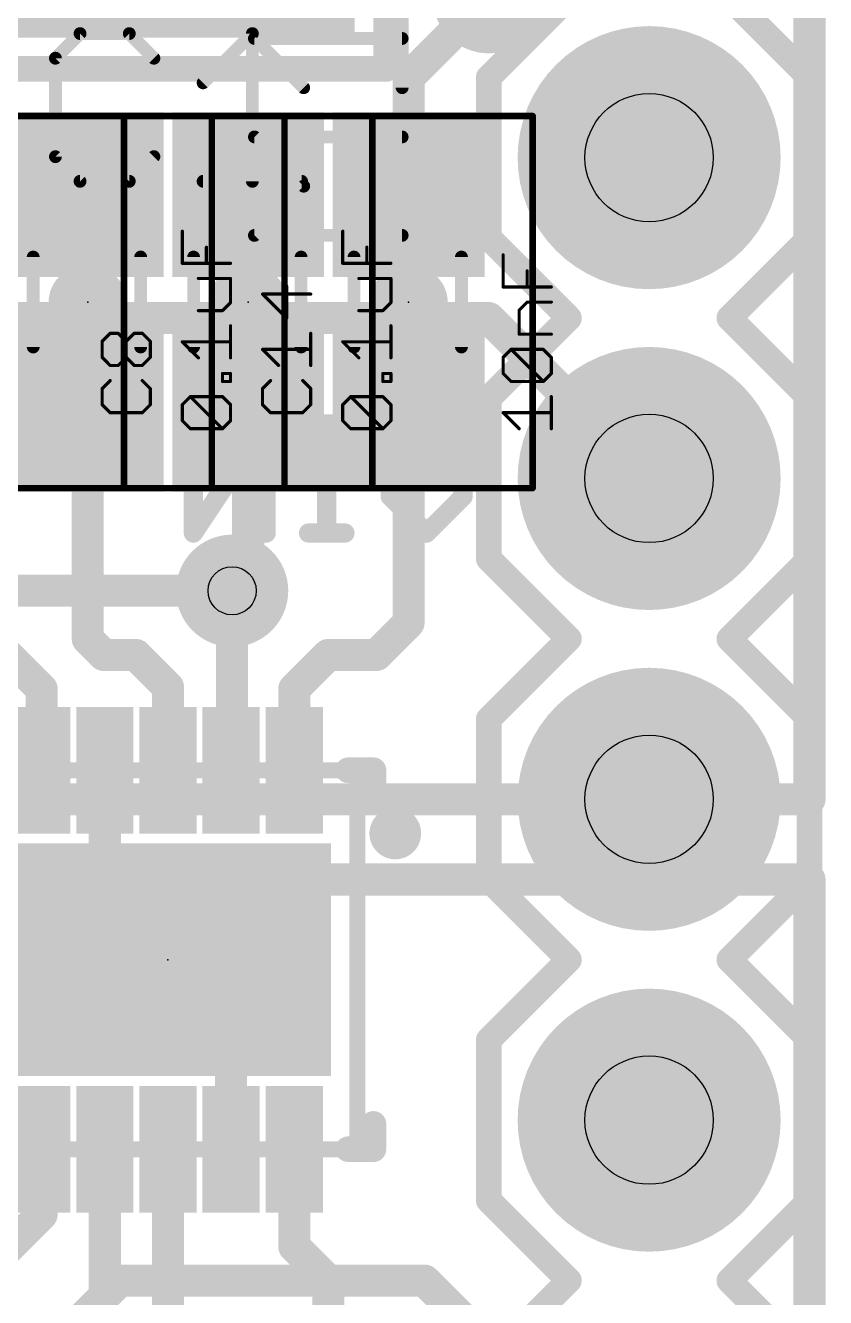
# Model space of a CAD drawing. Extents: x -26 to 81, y -15 to 33.
# Drawn here: x 11.57 to 17.91, y 16.38 to 26.45 of the extents above; entities that cross this region are included whole.
import ezdxf

# ---------------------------------------------------------------- set-up
doc = ezdxf.new("R2010")
doc.units = 0
for name, color, linetype in [('1', 12, 'CONTINUOUS'), ('16', 132, 'CONTINUOUS'), ('17', 110, 'CONTINUOUS'), ('18', 110, 'CONTINUOUS'), ('20', 53, 'CONTINUOUS'), ('21', 53, 'CONTINUOUS'), ('22', 53, 'CONTINUOUS'), ('23', 53, 'CONTINUOUS'), ('25', 253, 'CONTINUOUS'), ('27', 253, 'CONTINUOUS'), ('29', 253, 'CONTINUOUS'), ('30', 253, 'CONTINUOUS'), ('31', 253, 'CONTINUOUS'), ('39', 12, 'CONTINUOUS'), ('44', 253, 'CONTINUOUS'), ('51', 53, 'CONTINUOUS')]:
    doc.layers.add(name, color=color, linetype=linetype)

# ---------------------------------------------------------------- blocks, each defined once
blk = doc.blocks.new('RECT')
blk.add_solid([(-0.5, -0.5), (0.5, -0.5), (-0.5, 0.5), (0.5, 0.5)])
blk = doc.blocks.new('ROUNDP')
at = {"const_width": 0.5}
blk.add_lwpolyline([(0, -0.25, 1), (0, 0.25, 1), (0, -0.25)], format="xyb", dxfattribs=at)
blk = doc.blocks.new('ROUNDV')
at = {"const_width": 0.5}
blk.add_lwpolyline([(0, -0.25, 1), (0, 0.25, 1), (0, -0.25)], format="xyb", dxfattribs=at)

msp = doc.modelspace()

# ---------------------------------------------------------------- linework, layer by layer
at = {"layer": '1', "const_width": 0.254}
for points in [[(17.78, 20.32), (17.78, 33.02)], [(14.605, 26.035), (15.24, 26.67)], [(14.605, 25.107), (14.605, 26.035)], [(12.065, 21.59), (12.065, 23.407)], [(13.335, 23.407), (13.335, 21.717)], [(14.605, 21.717), (14.605, 23.407)], [(13.335, 21.717), (13.208, 21.971)], [(13.208, 21.971), (13.208, 20.558)], [(11.176, 21.717), (11.7, 21.193)], [(14.351, 21.463), (14.605, 21.717)], [(12.192, 21.463), (12.065, 21.59)], [(12.446, 21.463), (12.192, 21.463)], [(12.7, 21.209), (12.446, 21.463)], [(13.7, 21.193), (13.97, 21.463)], [(13.97, 21.463), (14.351, 21.463)], [(11.7, 20.55), (11.7, 21.193)], [(12.7, 20.55), (12.7, 21.209)], [(13.7, 20.55), (13.7, 21.193)], [(12.2, 20.55), (12.2, 19.55)], [(13.208, 20.558), (13.2, 20.55)], [(9.525, 20.32), (17.78, 20.32)], [(11.43, 19.685), (17.78, 19.685)], [(17.78, 19.685), (17.78, 0)], [(12.2, 19.55), (12.7, 19.05)], [(10.414, 19.05), (12.7, 19.05)], [(13.2, 18.55), (12.7, 19.05)], [(13.2, 17.55), (13.2, 18.55)], [(11.7, 17.55), (11.7, 17.034)], [(12.2, 17.55), (12.2, 16.391)], [(12.7, 17.55), (12.7, 15.621)], [(13.7, 17.55), (13.7, 16.78)], [(11.7, 17.034), (11.303, 16.637)], [(13.7, 16.78), (13.97, 16.51)], [(13.97, 16.51), (13.97, 13.55)], [(12.2, 16.391), (11.557, 15.748)]]:
    msp.add_lwpolyline(points, dxfattribs=at)
at = {"layer": '1', "const_width": 0.127}
for points in [[(14.6685, 26.035, 1), (14.5415, 26.035)], [(14.5601, 26.0799, 1), (14.6499, 25.9901)], [(14.5415, 25.107, 1), (14.6685, 25.107)], [(12.1285, 23.407, 1), (12.0015, 23.407)], [(13.3985, 23.407, 1), (13.2715, 23.407)], [(14.6685, 23.407, 1), (14.5415, 23.407)], [(13.2648, 21.9994, 1), (13.1512, 21.9426)], [(13.2715, 21.971, 1), (13.1445, 21.971)], [(13.2715, 21.717, 1), (13.3985, 21.717)], [(13.2782, 21.6886, 1), (13.3918, 21.7454)], [(14.5415, 21.717, 1), (14.6685, 21.717)], [(14.6499, 21.6721, 1), (14.5601, 21.7619)], [(12.1099, 21.6349, 1), (12.0201, 21.5451)], [(12.0015, 21.59, 1), (12.1285, 21.59)], [(12.192, 21.5265, 1), (12.192, 21.3995)], [(12.1471, 21.4181, 1), (12.2369, 21.5079)], [(12.4909, 21.5079, 1), (12.4011, 21.4181)], [(12.446, 21.3995, 1), (12.446, 21.5265)], [(13.97, 21.5265, 1), (13.97, 21.3995)], [(14.0149, 21.4181, 1), (13.9251, 21.5079)], [(14.3061, 21.5079, 1), (14.3959, 21.4181)], [(14.351, 21.3995, 1), (14.351, 21.5265)], [(11.7635, 21.193, 1), (11.6365, 21.193)], [(11.6551, 21.1481, 1), (11.7449, 21.2379)], [(12.7635, 21.209, 1), (12.6365, 21.209)], [(12.6551, 21.1641, 1), (12.7449, 21.2539)], [(13.7635, 21.193, 1), (13.6365, 21.193)], [(13.6551, 21.2379, 1), (13.7449, 21.1481)], [(12.2635, 20.55, 1), (12.1365, 20.55)], [(13.1551, 20.5949, 1), (13.2449, 20.5051)], [(13.2529, 20.5131, 1), (13.1631, 20.6029)], [(11.6365, 20.55, 1), (11.7635, 20.55)], [(12.6365, 20.55, 1), (12.7635, 20.55)], [(13.1445, 20.558, 1), (13.2715, 20.558)], [(13.6365, 20.55, 1), (13.7635, 20.55)], [(17.78, 20.2565, 1), (17.78, 20.3835)], [(17.7165, 20.32, 1), (17.8435, 20.32)], [(17.8435, 19.685, 1), (17.7165, 19.685)], [(17.78, 19.6215, 1), (17.78, 19.7485)], [(12.2449, 19.5949, 1), (12.1551, 19.5051)], [(12.1365, 19.55, 1), (12.2635, 19.55)], [(12.7449, 19.0949, 1), (12.6551, 19.0051)], [(12.6551, 19.0051, 1), (12.7449, 19.0949)], [(12.7, 18.9865, 1), (12.7, 19.1135)], [(13.2635, 18.55, 1), (13.1365, 18.55)], [(13.1551, 18.5051, 1), (13.2449, 18.5949)], [(11.7635, 17.55, 1), (11.6365, 17.55)], [(12.2635, 17.55, 1), (12.1365, 17.55)], [(12.7635, 17.55, 1), (12.6365, 17.55)], [(13.7635, 17.55, 1), (13.6365, 17.55)], [(13.1365, 17.55, 1), (13.2635, 17.55)], [(11.7449, 16.9891, 1), (11.6551, 17.0789)], [(11.6365, 17.034, 1), (11.7635, 17.034)], [(13.7449, 16.8249, 1), (13.6551, 16.7351)], [(13.6365, 16.78, 1), (13.7635, 16.78)], [(14.0335, 16.51, 1), (13.9065, 16.51)], [(13.9251, 16.4651, 1), (14.0149, 16.5549)], [(12.2449, 16.3461, 1), (12.1551, 16.4359)], [(12.1365, 16.391, 1), (12.2635, 16.391)]]:
    msp.add_lwpolyline(points, format="xyb", dxfattribs=at)
at = {"layer": '16', "const_width": 0.254}
for points in [[(17.78, 20.32), (17.78, 33.02)], [(15.24, 24.13), (10.795, 24.13)], [(16.51, 22.86), (15.24, 24.13)], [(10.795, 21.971), (13.208, 21.971)], [(9.525, 20.32), (17.78, 20.32)], [(11.43, 19.685), (17.78, 19.685)], [(17.78, 19.685), (17.78, 0)], [(11.557, 15.748), (12.319, 16.51)], [(12.319, 16.51), (14.732, 16.51)], [(14.732, 16.51), (15.113, 16.129)]]:
    msp.add_lwpolyline(points, dxfattribs=at)
at = {"layer": '16', "const_width": 0.127}
for points in [[(15.2849, 24.1749, 1), (15.1951, 24.0851)], [(15.24, 24.0665, 1), (15.24, 24.1935)], [(16.4651, 22.8151, 1), (16.5549, 22.9049)], [(13.208, 21.9075, 1), (13.208, 22.0345)], [(17.78, 20.2565, 1), (17.78, 20.3835)], [(17.7165, 20.32, 1), (17.8435, 20.32)], [(17.8435, 19.685, 1), (17.7165, 19.685)], [(17.78, 19.6215, 1), (17.78, 19.7485)], [(12.319, 16.5735, 1), (12.319, 16.4465)], [(12.3639, 16.4651, 1), (12.2741, 16.5549)], [(14.7769, 16.5549, 1), (14.6871, 16.4651)], [(14.732, 16.4465, 1), (14.732, 16.5735)]]:
    msp.add_lwpolyline(points, format="xyb", dxfattribs=at)
at = {"layer": '20', "const_width": 0.2032}
msp.add_lwpolyline([(17.78, 0), (17.78, 33.02)], dxfattribs=at)
at = {"layer": '21'}
for points, const_width in [([(14.427, 27.802), (14.427, 26.102)], 0.2032), ([(15.24, 26.035), (15.875, 26.67)], 0.2032), ([(17.145, 26.67), (17.78, 26.035)], 0.2032), ([(14.427, 26.102), (11.277, 26.102)], 0.2032), ([(15.24, 24.765), (15.24, 26.035)], 0.2032), ([(17.78, 26.035), (17.78, 24.765)], 0.2032), ([(15.875, 24.13), (15.24, 24.765)], 0.2032), ([(17.78, 24.765), (17.145, 24.13)], 0.2032), ([(12.0345, 24.257), (12.0955, 24.257)], 0.5588), ([(13.3045, 24.257), (13.3655, 24.257)], 0.5588), ([(14.5745, 24.257), (14.6355, 24.257)], 0.5588), ([(15.875, 24.13), (15.24, 23.495)], 0.2032), ([(17.78, 23.495), (17.145, 24.13)], 0.2032), ([(15.24, 22.225), (15.24, 23.495)], 0.2032), ([(17.78, 23.495), (17.78, 22.225)], 0.2032), ([(15.875, 21.59), (15.24, 22.225)], 0.2032), ([(17.78, 22.225), (17.145, 21.59)], 0.2032), ([(15.24, 20.955), (15.875, 21.59)], 0.2032), ([(17.145, 21.59), (17.78, 20.955)], 0.2032), ([(15.24, 19.685), (15.24, 20.955)], 0.2032), ([(17.78, 20.955), (17.78, 19.685)], 0.2032), ([(14.327, 20.55), (14.127, 20.55)], 0.2032), ([(14.327, 20.55), (14.327, 20.35)], 0.2032), ([(14.5, 19.95), (14.5, 20.15)], 0.127), ([(14.4, 20.05), (14.6, 20.05)], 0.127), ([(15.875, 19.05), (15.24, 19.685)], 0.2032), ([(17.78, 19.685), (17.145, 19.05)], 0.2032), ([(15.24, 18.415), (15.875, 19.05)], 0.2032), ([(17.145, 19.05), (17.78, 18.415)], 0.2032), ([(15.24, 17.145), (15.24, 18.415)], 0.2032), ([(17.78, 18.415), (17.78, 17.145)], 0.2032), ([(14.327, 17.55), (14.327, 17.75)], 0.2032), ([(14.327, 17.55), (14.127, 17.55)], 0.2032), ([(15.875, 16.51), (15.24, 17.145)], 0.2032), ([(17.78, 17.145), (17.145, 16.51)], 0.2032), ([(15.875, 16.51), (15.24, 15.875)], 0.2032), ([(17.78, 15.875), (17.145, 16.51)], 0.2032)]:
    msp.add_lwpolyline(points, dxfattribs=dict(at, const_width=const_width))
for points, const_width in [([(14.427, 26.0512, 1), (14.427, 26.1528)], 0.1016), ([(14.3762, 26.102, 1), (14.4778, 26.102)], 0.1016), ([(15.2908, 26.035, 1), (15.1892, 26.035)], 0.1016), ([(15.2041, 26.0709, 1), (15.2759, 25.9991)], 0.1016), ([(17.8308, 26.035, 1), (17.7292, 26.035)], 0.1016), ([(17.7441, 25.9991, 1), (17.8159, 26.0709)], 0.1016), ([(15.2759, 24.8009, 1), (15.2041, 24.7291)], 0.1016), ([(15.1892, 24.765, 1), (15.2908, 24.765)], 0.1016), ([(17.7292, 24.765, 1), (17.8308, 24.765)], 0.1016), ([(17.8159, 24.7291, 1), (17.7441, 24.8009)], 0.1016), ([(12.0345, 24.3967, 1), (12.0345, 24.1173)], 0.2794), ([(12.0955, 24.1173, 1), (12.0955, 24.3967)], 0.2794), ([(13.3045, 24.3967, 1), (13.3045, 24.1173)], 0.2794), ([(13.3655, 24.1173, 1), (13.3655, 24.3967)], 0.2794), ([(14.5745, 24.3967, 1), (14.5745, 24.1173)], 0.2794), ([(14.6355, 24.1173, 1), (14.6355, 24.3967)], 0.2794), ([(15.9109, 24.0941, 1), (15.8391, 24.1659)], 0.1016), ([(15.8391, 24.0941, 1), (15.9109, 24.1659)], 0.1016), ([(17.1809, 24.1659, 1), (17.1091, 24.0941)], 0.1016), ([(17.1091, 24.1659, 1), (17.1809, 24.0941)], 0.1016), ([(15.2908, 23.495, 1), (15.1892, 23.495)], 0.1016), ([(15.2041, 23.5309, 1), (15.2759, 23.4591)], 0.1016), ([(17.8308, 23.495, 1), (17.7292, 23.495)], 0.1016), ([(17.7441, 23.4591, 1), (17.8159, 23.5309)], 0.1016), ([(15.2759, 22.2609, 1), (15.2041, 22.1891)], 0.1016), ([(15.1892, 22.225, 1), (15.2908, 22.225)], 0.1016), ([(17.7292, 22.225, 1), (17.8308, 22.225)], 0.1016), ([(17.8159, 22.1891, 1), (17.7441, 22.2609)], 0.1016), ([(15.9109, 21.5541, 1), (15.8391, 21.6259)], 0.1016), ([(15.8391, 21.5541, 1), (15.9109, 21.6259)], 0.1016), ([(17.1809, 21.6259, 1), (17.1091, 21.5541)], 0.1016), ([(17.1091, 21.6259, 1), (17.1809, 21.5541)], 0.1016), ([(15.2908, 20.955, 1), (15.1892, 20.955)], 0.1016), ([(17.8308, 20.955, 1), (17.7292, 20.955)], 0.1016), ([(15.2041, 20.9909, 1), (15.2759, 20.9191)], 0.1016), ([(17.7441, 20.9191, 1), (17.8159, 20.9909)], 0.1016), ([(14.127, 20.6008, 1), (14.127, 20.4992)], 0.1016), ([(14.3778, 20.55, 1), (14.2762, 20.55)], 0.1016), ([(14.327, 20.4992, 1), (14.327, 20.6008)], 0.1016), ([(14.2762, 20.35, 1), (14.3778, 20.35)], 0.1016), ([(14.5, 19.9086, 1), (14.5, 20.1914, 1), (14.5, 19.9086)], 0.127), ([(14.5318, 20.15, 1), (14.4682, 20.15)], 0.0635), ([(14.4, 20.0817, 1), (14.4, 20.0183)], 0.0635), ([(14.6, 20.0183, 1), (14.6, 20.0817)], 0.0635), ([(14.4682, 19.95, 1), (14.5318, 19.95)], 0.0635), ([(15.2759, 19.7209, 1), (15.2041, 19.6491)], 0.1016), ([(17.8159, 19.6491, 1), (17.7441, 19.7209)], 0.1016), ([(15.1892, 19.685, 1), (15.2908, 19.685)], 0.1016), ([(17.7292, 19.685, 1), (17.8308, 19.685)], 0.1016), ([(15.9109, 19.0141, 1), (15.8391, 19.0859)], 0.1016), ([(15.8391, 19.0141, 1), (15.9109, 19.0859)], 0.1016), ([(17.1809, 19.0859, 1), (17.1091, 19.0141)], 0.1016), ([(17.1091, 19.0859, 1), (17.1809, 19.0141)], 0.1016), ([(15.2908, 18.415, 1), (15.1892, 18.415)], 0.1016), ([(15.2041, 18.4509, 1), (15.2759, 18.3791)], 0.1016), ([(17.8308, 18.415, 1), (17.7292, 18.415)], 0.1016), ([(17.7441, 18.3791, 1), (17.8159, 18.4509)], 0.1016), ([(14.3778, 17.75, 1), (14.2762, 17.75)], 0.1016), ([(14.127, 17.6008, 1), (14.127, 17.4992)], 0.1016), ([(14.327, 17.4992, 1), (14.327, 17.6008)], 0.1016), ([(14.2762, 17.55, 1), (14.3778, 17.55)], 0.1016), ([(15.2759, 17.1809, 1), (15.2041, 17.1091)], 0.1016), ([(17.8159, 17.1091, 1), (17.7441, 17.1809)], 0.1016), ([(15.1892, 17.145, 1), (15.2908, 17.145)], 0.1016), ([(17.7292, 17.145, 1), (17.8308, 17.145)], 0.1016), ([(15.9109, 16.4741, 1), (15.8391, 16.5459)], 0.1016), ([(15.8391, 16.4741, 1), (15.9109, 16.5459)], 0.1016), ([(17.1809, 16.5459, 1), (17.1091, 16.4741)], 0.1016), ([(17.1091, 16.5459, 1), (17.1809, 16.4741)], 0.1016)]:
    msp.add_lwpolyline(points, format="xyb", dxfattribs=dict(at, const_width=const_width))
at = {"layer": '22', "const_width": 0.1524}
for points in [[(13.4776, 23.2925), (12.9014, 22.4282)], [(12.9014, 22.4282), (12.9014, 23.2925)], [(13.4776, 22.4282), (13.4776, 23.2925)], [(14.1013, 23.2925), (13.8132, 23.2925)], [(13.9572, 22.4282), (13.9572, 23.2925)], [(14.4606, 22.7163), (14.4606, 23.2925)], [(15.0368, 23.2925), (15.0368, 22.7163)], [(14.7487, 22.4282), (14.4606, 22.7163)], [(15.0368, 22.7163), (14.7487, 22.4282)], [(14.1013, 22.4282), (13.8132, 22.4282)]]:
    msp.add_lwpolyline(points, dxfattribs=at)
at = {"layer": '22', "const_width": 0.0762}
for points in [[(12.9395, 23.2925, 1), (12.8633, 23.2925)], [(13.5157, 23.2925, 1), (13.4395, 23.2925)], [(13.5093, 23.2714, 1), (13.4459, 23.3137)], [(13.8132, 23.3306, 1), (13.8132, 23.2544)], [(13.9953, 23.2925, 1), (13.9191, 23.2925)], [(14.1013, 23.2544, 1), (14.1013, 23.3306)], [(14.4987, 23.2925, 1), (14.4225, 23.2925)], [(15.0749, 23.2925, 1), (14.9987, 23.2925)], [(14.4875, 22.7433, 1), (14.4336, 22.6894)], [(15.0637, 22.6894, 1), (15.0099, 22.7433)], [(14.4225, 22.7163, 1), (14.4987, 22.7163)], [(14.9987, 22.7163, 1), (15.0749, 22.7163)], [(12.8697, 22.4493, 1), (12.9331, 22.4071)], [(12.8633, 22.4282, 1), (12.9395, 22.4282)], [(13.4395, 22.4282, 1), (13.5157, 22.4282)], [(13.8132, 22.4663, 1), (13.8132, 22.3901)], [(13.9191, 22.4282, 1), (13.9953, 22.4282)], [(14.1013, 22.3901, 1), (14.1013, 22.4663)], [(14.7217, 22.4551, 1), (14.7756, 22.4013)], [(14.7217, 22.4013, 1), (14.7756, 22.4551)]]:
    msp.add_lwpolyline(points, format="xyb", dxfattribs=at)
at = {"layer": '23'}
for p in [(12.065, 24.257), (13.335, 24.257), (14.605, 24.257), (12.7, 19.05)]:
    msp.add_point(p, dxfattribs=at)
at = {"layer": '25'}
for points, const_width in [([(12.0039, 26.3822), (11.809, 26.1873)], 0.1016), ([(12.3937, 26.3822), (12.0039, 26.3822)], 0.1016), ([(12.5886, 26.1873), (12.3937, 26.3822)], 0.1016), ([(12.9784, 25.9924), (13.3682, 26.3822)], 0.1016), ([(13.3682, 26.3822), (13.3682, 25.2128)], 0.1016), ([(11.809, 26.1873), (11.809, 25.4077)], 0.1016), ([(11.809, 25.4077), (12.0039, 25.2128)], 0.1016), ([(12.3937, 25.2128), (12.5886, 25.4077)], 0.1016), ([(12.0039, 25.2128), (12.3937, 25.2128)], 0.1016), ([(12.9784, 25.2128), (13.758, 25.2128)], 0.1016), ([(13.6396, 24.1291), (13.6396, 24.3833)], 0.0254), ([(13.8303, 24.3198), (13.449, 24.3198)], 0.0254), ([(13.449, 24.3198), (13.6396, 24.1291)], 0.0254), ([(12.179, 23.9456), (12.2425, 24.0091)], 0.0254), ([(12.2425, 24.0091), (12.3061, 24.0091)], 0.0254), ([(12.3061, 24.0091), (12.3696, 23.9456)], 0.0254), ([(12.3696, 23.9456), (12.4332, 24.0091)], 0.0254), ([(12.4332, 24.0091), (12.4967, 24.0091)], 0.0254), ([(12.4967, 24.0091), (12.5603, 23.9456)], 0.0254), ([(13.8303, 23.7549), (13.8303, 24.0091)], 0.0254), ([(12.179, 23.8185), (12.179, 23.9456)], 0.0254), ([(12.3696, 23.8185), (12.3696, 23.9456)], 0.0254), ([(12.5603, 23.9456), (12.5603, 23.8185)], 0.0254), ([(13.5761, 23.7549), (13.449, 23.882)], 0.0254), ([(13.449, 23.882), (13.8303, 23.882)], 0.0254), ([(12.2425, 23.7549), (12.179, 23.8185)], 0.0254), ([(12.3696, 23.8185), (12.3061, 23.7549)], 0.0254), ([(12.4332, 23.7549), (12.3696, 23.8185)], 0.0254), ([(12.5603, 23.8185), (12.4967, 23.7549)], 0.0254), ([(12.3061, 23.7549), (12.2425, 23.7549)], 0.0254), ([(12.4967, 23.7549), (12.4332, 23.7549)], 0.0254), ([(12.2425, 23.6349), (12.179, 23.5714)], 0.0254), ([(12.179, 23.5714), (12.179, 23.4443)], 0.0254), ([(12.5603, 23.5714), (12.4967, 23.6349)], 0.0254), ([(12.5603, 23.4443), (12.5603, 23.5714)], 0.0254), ([(13.5125, 23.6349), (13.449, 23.5714)], 0.0254), ([(13.449, 23.5714), (13.449, 23.4443)], 0.0254), ([(13.8303, 23.5714), (13.7667, 23.6349)], 0.0254), ([(13.8303, 23.4443), (13.8303, 23.5714)], 0.0254), ([(12.179, 23.4443), (12.2425, 23.3807)], 0.0254), ([(12.2425, 23.3807), (12.4967, 23.3807)], 0.0254), ([(12.4967, 23.3807), (12.5603, 23.4443)], 0.0254), ([(13.449, 23.4443), (13.5125, 23.3807)], 0.0254), ([(13.5125, 23.3807), (13.7667, 23.3807)], 0.0254), ([(13.7667, 23.3807), (13.8303, 23.4443)], 0.0254)]:
    msp.add_lwpolyline(points, dxfattribs=dict(at, const_width=const_width))
for points, const_width in [([(12.0039, 26.4076, 1), (12.0039, 26.3568)], 0.0508), ([(12.0219, 26.3642, 1), (11.9859, 26.4002)], 0.0508), ([(12.4117, 26.4002, 1), (12.3757, 26.3642)], 0.0508), ([(12.3937, 26.3568, 1), (12.3937, 26.4076)], 0.0508), ([(13.3936, 26.3822, 1), (13.3428, 26.3822)], 0.0508), ([(13.3862, 26.3642, 1), (13.3502, 26.4002)], 0.0508), ([(11.791, 26.2053, 1), (11.827, 26.1693)], 0.0508), ([(11.8344, 26.1873, 1), (11.7836, 26.1873)], 0.0508), ([(12.5706, 26.1693, 1), (12.6066, 26.2053)], 0.0508), ([(12.9604, 26.0104, 1), (12.9964, 25.9744)], 0.0508), ([(11.827, 25.4257, 1), (11.791, 25.3897)], 0.0508), ([(11.7836, 25.4077, 1), (11.8344, 25.4077)], 0.0508), ([(12.6066, 25.3897, 1), (12.5706, 25.4257)], 0.0508), ([(12.0039, 25.2382, 1), (12.0039, 25.1874)], 0.0508), ([(11.9859, 25.1948, 1), (12.0219, 25.2308)], 0.0508), ([(12.3757, 25.2308, 1), (12.4117, 25.1948)], 0.0508), ([(12.3937, 25.1874, 1), (12.3937, 25.2382)], 0.0508), ([(12.9784, 25.2382, 1), (12.9784, 25.1874)], 0.0508), ([(13.3428, 25.2128, 1), (13.3936, 25.2128)], 0.0508), ([(13.758, 25.1874, 1), (13.758, 25.2382)], 0.0508), ([(13.646, 24.3833, 1), (13.6333, 24.3833)], 0.0127), ([(13.4535, 24.3243, 1), (13.4445, 24.3153)], 0.0127), ([(13.449, 24.3261, 1), (13.449, 24.3134)], 0.0127), ([(13.8303, 24.3134, 1), (13.8303, 24.3261)], 0.0127), ([(13.6333, 24.1291, 1), (13.646, 24.1291)], 0.0127), ([(13.6351, 24.1246, 1), (13.6441, 24.1336)], 0.0127), ([(12.2425, 24.0155, 1), (12.2425, 24.0028)], 0.0127), ([(12.247, 24.0046, 1), (12.238, 24.0136)], 0.0127), ([(12.3106, 24.0136, 1), (12.3016, 24.0046)], 0.0127), ([(12.3061, 24.0028, 1), (12.3061, 24.0155)], 0.0127), ([(12.4332, 24.0155, 1), (12.4332, 24.0028)], 0.0127), ([(12.4377, 24.0046, 1), (12.4287, 24.0136)], 0.0127), ([(12.5012, 24.0136, 1), (12.4923, 24.0046)], 0.0127), ([(12.4967, 24.0028, 1), (12.4967, 24.0155)], 0.0127), ([(13.8367, 24.0091, 1), (13.824, 24.0091)], 0.0127), ([(12.1853, 23.9456, 1), (12.1726, 23.9456)], 0.0127), ([(12.1745, 23.9501, 1), (12.1835, 23.9411)], 0.0127), ([(12.3651, 23.9501, 1), (12.3741, 23.9411)], 0.0127), ([(12.376, 23.9456, 1), (12.3633, 23.9456)], 0.0127), ([(12.3651, 23.9411, 1), (12.3741, 23.9501)], 0.0127), ([(12.5666, 23.9456, 1), (12.554, 23.9456)], 0.0127), ([(12.5558, 23.9411, 1), (12.5648, 23.9501)], 0.0127), ([(13.449, 23.8884, 1), (13.449, 23.8757)], 0.0127), ([(13.4535, 23.8865, 1), (13.4445, 23.8775)], 0.0127), ([(13.8303, 23.8757, 1), (13.8303, 23.8884)], 0.0127), ([(12.1726, 23.8185, 1), (12.1853, 23.8185)], 0.0127), ([(12.1835, 23.8229, 1), (12.1745, 23.814)], 0.0127), ([(12.3741, 23.8229, 1), (12.3651, 23.814)], 0.0127), ([(12.3633, 23.8185, 1), (12.376, 23.8185)], 0.0127), ([(12.3741, 23.814, 1), (12.3651, 23.8229)], 0.0127), ([(12.554, 23.8185, 1), (12.5666, 23.8185)], 0.0127), ([(12.5648, 23.814, 1), (12.5558, 23.8229)], 0.0127), ([(12.2425, 23.7613, 1), (12.2425, 23.7486)], 0.0127), ([(12.238, 23.7504, 1), (12.247, 23.7594)], 0.0127), ([(12.3016, 23.7594, 1), (12.3106, 23.7504)], 0.0127), ([(12.3061, 23.7486, 1), (12.3061, 23.7613)], 0.0127), ([(12.4332, 23.7613, 1), (12.4332, 23.7486)], 0.0127), ([(12.4287, 23.7504, 1), (12.4377, 23.7594)], 0.0127), ([(12.4923, 23.7594, 1), (12.5012, 23.7504)], 0.0127), ([(12.4967, 23.7486, 1), (12.4967, 23.7613)], 0.0127), ([(13.5716, 23.7504, 1), (13.5806, 23.7594)], 0.0127), ([(13.824, 23.7549, 1), (13.8367, 23.7549)], 0.0127), ([(12.1853, 23.5714, 1), (12.1726, 23.5714)], 0.0127), ([(12.1745, 23.5759, 1), (12.1835, 23.5669)], 0.0127), ([(12.247, 23.6304, 1), (12.238, 23.6394)], 0.0127), ([(12.5012, 23.6394, 1), (12.4923, 23.6304)], 0.0127), ([(12.5666, 23.5714, 1), (12.554, 23.5714)], 0.0127), ([(12.5558, 23.5669, 1), (12.5648, 23.5759)], 0.0127), ([(13.4553, 23.5714, 1), (13.4426, 23.5714)], 0.0127), ([(13.4445, 23.5759, 1), (13.4535, 23.5669)], 0.0127), ([(13.517, 23.6304, 1), (13.508, 23.6394)], 0.0127), ([(13.7712, 23.6394, 1), (13.7623, 23.6304)], 0.0127), ([(13.8367, 23.5714, 1), (13.824, 23.5714)], 0.0127), ([(13.8258, 23.5669, 1), (13.8348, 23.5759)], 0.0127), ([(12.1726, 23.4443, 1), (12.1853, 23.4443)], 0.0127), ([(12.1835, 23.4487, 1), (12.1745, 23.4398)], 0.0127), ([(12.2425, 23.3871, 1), (12.2425, 23.3743)], 0.0127), ([(12.238, 23.3762, 1), (12.247, 23.3852)], 0.0127), ([(12.4923, 23.3852, 1), (12.5012, 23.3762)], 0.0127), ([(12.4967, 23.3743, 1), (12.4967, 23.3871)], 0.0127), ([(12.554, 23.4443, 1), (12.5666, 23.4443)], 0.0127), ([(12.5648, 23.4398, 1), (12.5558, 23.4487)], 0.0127), ([(13.4535, 23.4487, 1), (13.4445, 23.4398)], 0.0127), ([(13.4426, 23.4443, 1), (13.4553, 23.4443)], 0.0127), ([(13.5125, 23.3871, 1), (13.5125, 23.3743)], 0.0127), ([(13.508, 23.3762, 1), (13.517, 23.3852)], 0.0127), ([(13.7623, 23.3852, 1), (13.7712, 23.3762)], 0.0127), ([(13.7667, 23.3743, 1), (13.7667, 23.3871)], 0.0127), ([(13.824, 23.4443, 1), (13.8367, 23.4443)], 0.0127), ([(13.8348, 23.4398, 1), (13.8258, 23.4487)], 0.0127)]:
    msp.add_lwpolyline(points, format="xyb", dxfattribs=dict(at, const_width=const_width))
at = {"layer": '27'}
for points, const_width in [([(14.5542, 25.9538), (14.5542, 26.7334)], 0.1016), ([(13.7746, 25.9538), (13.3848, 26.3436)], 0.1016), ([(13.3848, 26.3436), (14.5542, 26.3436)], 0.1016), ([(13.7746, 25.1742), (13.3848, 25.564)], 0.1016), ([(13.3848, 25.564), (14.5542, 25.564)], 0.1016), ([(13.3848, 24.7844), (13.7746, 25.1742)], 0.1016), ([(12.814, 24.5634), (12.814, 24.8176)], 0.0254), ([(14.5542, 24.7844), (13.3848, 24.7844)], 0.1016), ([(14.084, 24.5634), (14.084, 24.8176)], 0.0254), ([(13.0046, 24.5634), (13.0046, 24.6905)], 0.0254), ([(14.2746, 24.5634), (14.2746, 24.6905)], 0.0254), ([(13.1953, 24.5634), (12.814, 24.5634)], 0.0254), ([(14.4653, 24.5634), (14.084, 24.5634)], 0.0254), ([(15.354, 24.3763), (15.354, 24.6305)], 0.0254), ([(15.5446, 24.3763), (15.5446, 24.5034)], 0.0254), ([(13.1953, 24.4434), (12.9411, 24.4434)], 0.0254), ([(13.1953, 24.2528), (13.1953, 24.4434)], 0.0254), ([(14.4653, 24.4434), (14.2111, 24.4434)], 0.0254), ([(14.4653, 24.2528), (14.4653, 24.4434)], 0.0254), ([(15.7353, 24.3763), (15.354, 24.3763)], 0.0254), ([(12.9411, 24.1892), (13.1317, 24.1892)], 0.0254), ([(13.1317, 24.1892), (13.1953, 24.2528)], 0.0254), ([(14.2111, 24.1892), (14.4017, 24.1892)], 0.0254), ([(14.4017, 24.1892), (14.4653, 24.2528)], 0.0254), ([(15.4811, 24.1928), (15.5446, 24.2563)], 0.0254), ([(15.4811, 24.0021), (15.4811, 24.1928)], 0.0254), ([(15.5446, 24.2563), (15.7353, 24.2563)], 0.0254), ([(13.1953, 23.815), (13.1953, 24.0692)], 0.0254), ([(14.4653, 23.815), (14.4653, 24.0692)], 0.0254), ([(15.7353, 24.0021), (15.4811, 24.0021)], 0.0254), ([(12.9411, 23.815), (12.814, 23.9421)], 0.0254), ([(12.814, 23.9421), (13.1953, 23.9421)], 0.0254), ([(14.2111, 23.815), (14.084, 23.9421)], 0.0254), ([(14.084, 23.9421), (14.4653, 23.9421)], 0.0254), ([(15.354, 23.8186), (15.4175, 23.8821)], 0.0254), ([(15.4175, 23.8821), (15.6717, 23.8821)], 0.0254), ([(15.6717, 23.6279), (15.4175, 23.8821)], 0.0254), ([(15.6717, 23.8821), (15.7353, 23.8186)], 0.0254), ([(15.354, 23.6915), (15.354, 23.8186)], 0.0254), ([(15.7353, 23.8186), (15.7353, 23.6915)], 0.0254), ([(13.1317, 23.6279), (13.1317, 23.6915)], 0.0254), ([(13.1317, 23.6915), (13.1953, 23.6915)], 0.0254), ([(13.1953, 23.6915), (13.1953, 23.6279)], 0.0254), ([(14.4017, 23.6279), (14.4017, 23.6915)], 0.0254), ([(14.4017, 23.6915), (14.4653, 23.6915)], 0.0254), ([(14.4653, 23.6915), (14.4653, 23.6279)], 0.0254), ([(15.4175, 23.6279), (15.354, 23.6915)], 0.0254), ([(15.7353, 23.6915), (15.6717, 23.6279)], 0.0254), ([(13.1953, 23.6279), (13.1317, 23.6279)], 0.0254), ([(14.4653, 23.6279), (14.4017, 23.6279)], 0.0254), ([(15.6717, 23.6279), (15.4175, 23.6279)], 0.0254), ([(12.814, 23.4444), (12.8775, 23.5079)], 0.0254), ([(12.8775, 23.5079), (13.1317, 23.5079)], 0.0254), ([(13.1317, 23.2537), (12.8775, 23.5079)], 0.0254), ([(13.1317, 23.5079), (13.1953, 23.4444)], 0.0254), ([(14.084, 23.4444), (14.1475, 23.5079)], 0.0254), ([(14.1475, 23.5079), (14.4017, 23.5079)], 0.0254), ([(14.4017, 23.2537), (14.1475, 23.5079)], 0.0254), ([(14.4017, 23.5079), (14.4653, 23.4444)], 0.0254), ([(15.7353, 23.2537), (15.7353, 23.5079)], 0.0254), ([(12.814, 23.3173), (12.814, 23.4444)], 0.0254), ([(13.1953, 23.4444), (13.1953, 23.3173)], 0.0254), ([(14.084, 23.3173), (14.084, 23.4444)], 0.0254), ([(14.4653, 23.4444), (14.4653, 23.3173)], 0.0254), ([(15.4811, 23.2537), (15.354, 23.3808)], 0.0254), ([(15.354, 23.3808), (15.7353, 23.3808)], 0.0254), ([(12.8775, 23.2537), (12.814, 23.3173)], 0.0254), ([(13.1317, 23.2537), (12.8775, 23.2537)], 0.0254), ([(13.1953, 23.3173), (13.1317, 23.2537)], 0.0254), ([(14.1475, 23.2537), (14.084, 23.3173)], 0.0254), ([(14.4017, 23.2537), (14.1475, 23.2537)], 0.0254), ([(14.4653, 23.3173), (14.4017, 23.2537)], 0.0254)]:
    msp.add_lwpolyline(points, dxfattribs=dict(at, const_width=const_width))
for points, const_width in [([(13.4028, 26.3616, 1), (13.3668, 26.3256)], 0.0508), ([(13.3848, 26.369, 1), (13.3848, 26.3182)], 0.0508), ([(14.5542, 26.3182, 1), (14.5542, 26.369)], 0.0508), ([(13.7566, 25.9358, 1), (13.7926, 25.9718)], 0.0508), ([(14.5288, 25.9538, 1), (14.5796, 25.9538)], 0.0508), ([(13.4028, 25.582, 1), (13.3668, 25.546)], 0.0508), ([(13.3848, 25.5894, 1), (13.3848, 25.5386)], 0.0508), ([(14.5542, 25.5386, 1), (14.5542, 25.5894)], 0.0508), ([(13.7926, 25.1562, 1), (13.7566, 25.1922)], 0.0508), ([(13.7566, 25.1562, 1), (13.7926, 25.1922)], 0.0508), ([(12.8203, 24.8176, 1), (12.8076, 24.8176)], 0.0127), ([(13.3668, 24.8024, 1), (13.4028, 24.7664)], 0.0508), ([(13.3848, 24.8098, 1), (13.3848, 24.759)], 0.0508), ([(14.0903, 24.8176, 1), (14.0776, 24.8176)], 0.0127), ([(14.5542, 24.759, 1), (14.5542, 24.8098)], 0.0508), ([(13.011, 24.6905, 1), (12.9983, 24.6905)], 0.0127), ([(14.281, 24.6905, 1), (14.2683, 24.6905)], 0.0127), ([(12.814, 24.5698, 1), (12.814, 24.5571)], 0.0127), ([(13.1953, 24.5571, 1), (13.1953, 24.5698)], 0.0127), ([(14.084, 24.5698, 1), (14.084, 24.5571)], 0.0127), ([(14.4653, 24.5571, 1), (14.4653, 24.5698)], 0.0127), ([(15.3603, 24.6305, 1), (15.3476, 24.6305)], 0.0127), ([(12.8076, 24.5634, 1), (12.8203, 24.5634)], 0.0127), ([(12.9983, 24.5634, 1), (13.011, 24.5634)], 0.0127), ([(14.0776, 24.5634, 1), (14.0903, 24.5634)], 0.0127), ([(14.2683, 24.5634, 1), (14.281, 24.5634)], 0.0127), ([(15.551, 24.5034, 1), (15.5383, 24.5034)], 0.0127), ([(12.9411, 24.4498, 1), (12.9411, 24.4371)], 0.0127), ([(13.2017, 24.4434, 1), (13.189, 24.4434)], 0.0127), ([(13.1953, 24.4371, 1), (13.1953, 24.4498)], 0.0127), ([(14.2111, 24.4498, 1), (14.2111, 24.4371)], 0.0127), ([(14.4717, 24.4434, 1), (14.459, 24.4434)], 0.0127), ([(14.4653, 24.4371, 1), (14.4653, 24.4498)], 0.0127), ([(15.354, 24.3827, 1), (15.354, 24.37)], 0.0127), ([(15.3476, 24.3763, 1), (15.3603, 24.3763)], 0.0127), ([(15.5383, 24.3763, 1), (15.551, 24.3763)], 0.0127), ([(15.7353, 24.37, 1), (15.7353, 24.3827)], 0.0127), ([(12.9411, 24.1956, 1), (12.9411, 24.1829)], 0.0127), ([(13.1273, 24.1937, 1), (13.1362, 24.1847)], 0.0127), ([(13.1317, 24.1829, 1), (13.1317, 24.1956)], 0.0127), ([(13.189, 24.2528, 1), (13.2017, 24.2528)], 0.0127), ([(13.1998, 24.2483, 1), (13.1908, 24.2573)], 0.0127), ([(14.2111, 24.1956, 1), (14.2111, 24.1829)], 0.0127), ([(14.3973, 24.1937, 1), (14.4062, 24.1847)], 0.0127), ([(14.4017, 24.1829, 1), (14.4017, 24.1956)], 0.0127), ([(14.459, 24.2528, 1), (14.4717, 24.2528)], 0.0127), ([(14.4698, 24.2483, 1), (14.4608, 24.2573)], 0.0127), ([(15.4874, 24.1928, 1), (15.4747, 24.1928)], 0.0127), ([(15.4766, 24.1973, 1), (15.4856, 24.1883)], 0.0127), ([(15.5446, 24.2627, 1), (15.5446, 24.25)], 0.0127), ([(15.5491, 24.2518, 1), (15.5401, 24.2608)], 0.0127), ([(15.7353, 24.25, 1), (15.7353, 24.2627)], 0.0127), ([(13.2017, 24.0692, 1), (13.189, 24.0692)], 0.0127), ([(14.4717, 24.0692, 1), (14.459, 24.0692)], 0.0127), ([(15.4811, 24.0085, 1), (15.4811, 23.9958)], 0.0127), ([(15.4747, 24.0021, 1), (15.4874, 24.0021)], 0.0127), ([(15.7353, 23.9958, 1), (15.7353, 24.0085)], 0.0127), ([(12.8185, 23.9466, 1), (12.8095, 23.9376)], 0.0127), ([(12.814, 23.9485, 1), (12.814, 23.9358)], 0.0127), ([(13.1953, 23.9358, 1), (13.1953, 23.9485)], 0.0127), ([(14.0885, 23.9466, 1), (14.0795, 23.9376)], 0.0127), ([(14.084, 23.9485, 1), (14.084, 23.9358)], 0.0127), ([(14.4653, 23.9358, 1), (14.4653, 23.9485)], 0.0127), ([(15.4175, 23.8885, 1), (15.4175, 23.8758)], 0.0127), ([(15.422, 23.8866, 1), (15.413, 23.8776)], 0.0127), ([(15.422, 23.8776, 1), (15.413, 23.8866)], 0.0127), ([(15.6762, 23.8866, 1), (15.6673, 23.8776)], 0.0127), ([(15.6717, 23.8758, 1), (15.6717, 23.8885)], 0.0127), ([(12.9366, 23.8105, 1), (12.9456, 23.8195)], 0.0127), ([(13.189, 23.815, 1), (13.2017, 23.815)], 0.0127), ([(14.2066, 23.8105, 1), (14.2156, 23.8195)], 0.0127), ([(14.459, 23.815, 1), (14.4717, 23.815)], 0.0127), ([(15.3603, 23.8186, 1), (15.3476, 23.8186)], 0.0127), ([(15.3495, 23.8231, 1), (15.3585, 23.8141)], 0.0127), ([(15.7416, 23.8186, 1), (15.729, 23.8186)], 0.0127), ([(15.7308, 23.8141, 1), (15.7398, 23.8231)], 0.0127), ([(13.1317, 23.6978, 1), (13.1317, 23.6851)], 0.0127), ([(13.1381, 23.6915, 1), (13.1254, 23.6915)], 0.0127), ([(13.2017, 23.6915, 1), (13.189, 23.6915)], 0.0127), ([(13.1953, 23.6851, 1), (13.1953, 23.6978)], 0.0127), ([(14.4017, 23.6978, 1), (14.4017, 23.6851)], 0.0127), ([(14.4081, 23.6915, 1), (14.3954, 23.6915)], 0.0127), ([(14.4717, 23.6915, 1), (14.459, 23.6915)], 0.0127), ([(14.4653, 23.6851, 1), (14.4653, 23.6978)], 0.0127), ([(15.3585, 23.6959, 1), (15.3495, 23.687)], 0.0127), ([(15.3476, 23.6915, 1), (15.3603, 23.6915)], 0.0127), ([(15.729, 23.6915, 1), (15.7416, 23.6915)], 0.0127), ([(15.7398, 23.687, 1), (15.7308, 23.6959)], 0.0127), ([(13.1317, 23.6343, 1), (13.1317, 23.6216)], 0.0127), ([(13.1254, 23.6279, 1), (13.1381, 23.6279)], 0.0127), ([(13.189, 23.6279, 1), (13.2017, 23.6279)], 0.0127), ([(13.1953, 23.6216, 1), (13.1953, 23.6343)], 0.0127), ([(14.4017, 23.6343, 1), (14.4017, 23.6216)], 0.0127), ([(14.3954, 23.6279, 1), (14.4081, 23.6279)], 0.0127), ([(14.459, 23.6279, 1), (14.4717, 23.6279)], 0.0127), ([(14.4653, 23.6216, 1), (14.4653, 23.6343)], 0.0127), ([(15.4175, 23.6343, 1), (15.4175, 23.6216)], 0.0127), ([(15.413, 23.6234, 1), (15.422, 23.6324)], 0.0127), ([(15.6673, 23.6324, 1), (15.6762, 23.6234)], 0.0127), ([(15.6673, 23.6234, 1), (15.6762, 23.6324)], 0.0127), ([(15.6717, 23.6216, 1), (15.6717, 23.6343)], 0.0127), ([(12.8775, 23.5143, 1), (12.8775, 23.5016)], 0.0127), ([(12.882, 23.5124, 1), (12.873, 23.5034)], 0.0127), ([(12.882, 23.5034, 1), (12.873, 23.5124)], 0.0127), ([(13.1362, 23.5124, 1), (13.1273, 23.5034)], 0.0127), ([(13.1317, 23.5016, 1), (13.1317, 23.5143)], 0.0127), ([(14.1475, 23.5143, 1), (14.1475, 23.5016)], 0.0127), ([(14.152, 23.5124, 1), (14.143, 23.5034)], 0.0127), ([(14.152, 23.5034, 1), (14.143, 23.5124)], 0.0127), ([(14.4062, 23.5124, 1), (14.3973, 23.5034)], 0.0127), ([(14.4017, 23.5016, 1), (14.4017, 23.5143)], 0.0127), ([(15.7416, 23.5079, 1), (15.729, 23.5079)], 0.0127), ([(12.8203, 23.4444, 1), (12.8076, 23.4444)], 0.0127), ([(12.8095, 23.4489, 1), (12.8185, 23.4399)], 0.0127), ([(13.2017, 23.4444, 1), (13.189, 23.4444)], 0.0127), ([(13.1908, 23.4399, 1), (13.1998, 23.4489)], 0.0127), ([(14.0903, 23.4444, 1), (14.0776, 23.4444)], 0.0127), ([(14.0795, 23.4489, 1), (14.0885, 23.4399)], 0.0127), ([(14.4717, 23.4444, 1), (14.459, 23.4444)], 0.0127), ([(14.4608, 23.4399, 1), (14.4698, 23.4489)], 0.0127), ([(15.354, 23.3872, 1), (15.354, 23.3745)], 0.0127), ([(15.3585, 23.3853, 1), (15.3495, 23.3763)], 0.0127), ([(15.7353, 23.3745, 1), (15.7353, 23.3872)], 0.0127), ([(12.8185, 23.3217, 1), (12.8095, 23.3128)], 0.0127), ([(12.8076, 23.3173, 1), (12.8203, 23.3173)], 0.0127), ([(12.8775, 23.2601, 1), (12.8775, 23.2474)], 0.0127), ([(12.873, 23.2492, 1), (12.882, 23.2582)], 0.0127), ([(13.1273, 23.2582, 1), (13.1362, 23.2492)], 0.0127), ([(13.1273, 23.2492, 1), (13.1362, 23.2582)], 0.0127), ([(13.1317, 23.2474, 1), (13.1317, 23.2601)], 0.0127), ([(13.189, 23.3173, 1), (13.2017, 23.3173)], 0.0127), ([(13.1998, 23.3128, 1), (13.1908, 23.3217)], 0.0127), ([(14.0885, 23.3217, 1), (14.0795, 23.3128)], 0.0127), ([(14.0776, 23.3173, 1), (14.0903, 23.3173)], 0.0127), ([(14.1475, 23.2601, 1), (14.1475, 23.2474)], 0.0127), ([(14.143, 23.2492, 1), (14.152, 23.2582)], 0.0127), ([(14.3973, 23.2582, 1), (14.4062, 23.2492)], 0.0127), ([(14.3973, 23.2492, 1), (14.4062, 23.2582)], 0.0127), ([(14.4017, 23.2474, 1), (14.4017, 23.2601)], 0.0127), ([(14.459, 23.3173, 1), (14.4717, 23.3173)], 0.0127), ([(14.4698, 23.3128, 1), (14.4608, 23.3217)], 0.0127), ([(15.4766, 23.2492, 1), (15.4856, 23.2582)], 0.0127), ([(15.729, 23.2537, 1), (15.7416, 23.2537)], 0.0127)]:
    msp.add_lwpolyline(points, format="xyb", dxfattribs=dict(at, const_width=const_width))
at = {"layer": '39', "const_width": 0.0508}
for points in [[(11.082, 25.73), (13.048, 25.73)], [(12.352, 22.784), (12.352, 25.73)], [(12.352, 25.73), (14.318, 25.73)], [(13.048, 25.73), (13.048, 22.784)], [(13.622, 22.784), (13.622, 25.73)], [(13.622, 25.73), (15.588, 25.73)], [(14.318, 25.73), (14.318, 22.784)], [(15.588, 25.73), (15.588, 22.784)], [(13.048, 22.784), (11.082, 22.784)], [(14.318, 22.784), (12.352, 22.784)], [(15.588, 22.784), (13.622, 22.784)]]:
    msp.add_lwpolyline(points, dxfattribs=at)
at = {"layer": '39', "const_width": 0.0254}
for points in [[(12.3647, 25.73, 1), (12.3393, 25.73)], [(12.352, 25.7427, 1), (12.352, 25.7173)], [(13.0607, 25.73, 1), (13.0353, 25.73)], [(13.048, 25.7173, 1), (13.048, 25.7427)], [(13.6347, 25.73, 1), (13.6093, 25.73)], [(13.622, 25.7427, 1), (13.622, 25.7173)], [(14.3307, 25.73, 1), (14.3053, 25.73)], [(14.318, 25.7173, 1), (14.318, 25.7427)], [(15.6007, 25.73, 1), (15.5753, 25.73)], [(15.588, 25.7173, 1), (15.588, 25.7427)], [(12.352, 22.7967, 1), (12.352, 22.7713)], [(12.3393, 22.784, 1), (12.3647, 22.784)], [(13.0353, 22.784, 1), (13.0607, 22.784)], [(13.048, 22.7713, 1), (13.048, 22.7967)], [(13.622, 22.7967, 1), (13.622, 22.7713)], [(13.6093, 22.784, 1), (13.6347, 22.784)], [(14.3053, 22.784, 1), (14.3307, 22.784)], [(14.318, 22.7713, 1), (14.318, 22.7967)], [(15.5753, 22.784, 1), (15.6007, 22.784)], [(15.588, 22.7713, 1), (15.588, 22.7967)]]:
    msp.add_lwpolyline(points, format="xyb", dxfattribs=at)
at = {"layer": '44'}
for centre, radius in [((16.51, 25.4), 0.508), ((16.51, 22.86), 0.508), ((13.208, 21.971), 0.1905), ((16.51, 20.32), 0.508), ((16.51, 17.78), 0.508)]:
    msp.add_circle(centre, radius, dxfattribs=at)
at = {"layer": '51'}
for points, const_width in [([(11.633, 23.901), (11.633, 24.613)], 0.1016), ([(12.484, 23.901), (12.484, 24.613)], 0.1016), ([(12.903, 23.901), (12.903, 24.613)], 0.1016), ([(13.754, 23.901), (13.754, 24.613)], 0.1016), ([(14.173, 23.901), (14.173, 24.613)], 0.1016), ([(15.024, 23.901), (15.024, 24.613)], 0.1016), ([(14.2, 20.55), (11.2, 20.55)], 0.127), ([(14.2, 17.55), (14.2, 20.55)], 0.127), ([(11.2, 17.55), (14.2, 17.55)], 0.127)]:
    msp.add_lwpolyline(points, dxfattribs=dict(at, const_width=const_width))
for points, const_width in [([(11.6584, 24.613, 1), (11.6076, 24.613)], 0.0508), ([(12.5094, 24.613, 1), (12.4586, 24.613)], 0.0508), ([(12.9284, 24.613, 1), (12.8776, 24.613)], 0.0508), ([(13.7794, 24.613, 1), (13.7286, 24.613)], 0.0508), ([(14.1984, 24.613, 1), (14.1476, 24.613)], 0.0508), ([(15.0494, 24.613, 1), (14.9986, 24.613)], 0.0508), ([(11.6076, 23.901, 1), (11.6584, 23.901)], 0.0508), ([(12.4586, 23.901, 1), (12.5094, 23.901)], 0.0508), ([(12.8776, 23.901, 1), (12.9284, 23.901)], 0.0508), ([(13.7286, 23.901, 1), (13.7794, 23.901)], 0.0508), ([(14.1476, 23.901, 1), (14.1984, 23.901)], 0.0508), ([(14.9986, 23.901, 1), (15.0494, 23.901)], 0.0508), ([(14.2318, 20.55, 1), (14.1683, 20.55)], 0.0635), ([(14.2, 20.5183, 1), (14.2, 20.5817)], 0.0635), ([(14.1683, 17.55, 1), (14.2318, 17.55)], 0.0635), ([(14.2, 17.5183, 1), (14.2, 17.5817)], 0.0635)]:
    msp.add_lwpolyline(points, format="xyb", dxfattribs=dict(at, const_width=const_width))

# ---------------------------------------------------------------- block references
at = {"layer": '1', "xscale": 1.1, "rotation": 90}
for p in [(12.065, 25.107), (13.335, 25.107), (14.605, 25.107), (12.065, 23.407), (13.335, 23.407), (14.605, 23.407)]:
    msp.add_blockref('RECT', p, dxfattribs=at)
at = {"layer": '1', "rotation": 180}
for p, xscale, yscale in [((11.7, 20.55), 0.25, 0.8), ((12.2, 20.55), 0.25, 0.8), ((12.7, 20.55), 0.25, 0.8), ((13.2, 20.55), 0.25, 0.8), ((13.7, 20.55), 0.25, 0.8), ((12.7, 19.05), 2.38, 1.64), ((11.7, 17.55), 0.25, 0.8), ((12.2, 17.55), 0.25, 0.8), ((12.7, 17.55), 0.25, 0.8), ((13.2, 17.55), 0.25, 0.8), ((13.7, 17.55), 0.25, 0.8)]:
    msp.add_blockref('RECT', p, dxfattribs=dict(at, xscale=xscale, yscale=yscale))
at = {"layer": '17'}
for p, xscale, yscale in [((16.51, 25.4), 1.8796, 1.8796), ((16.51, 25.4), 1.8796, 1.8796), ((16.51, 25.4), 1.524, 1.524), ((16.51, 25.4), 1.524, 1.524), ((16.51, 22.86), 1.8796, 1.8796), ((16.51, 22.86), 1.8796, 1.8796), ((16.51, 22.86), 1.524, 1.524), ((16.51, 22.86), 1.524, 1.524), ((16.51, 20.32), 1.8796, 1.8796), ((16.51, 20.32), 1.8796, 1.8796), ((16.51, 20.32), 1.524, 1.524), ((16.51, 20.32), 1.524, 1.524), ((16.51, 17.78), 1.8796, 1.8796), ((16.51, 17.78), 1.8796, 1.8796), ((16.51, 17.78), 1.524, 1.524), ((16.51, 17.78), 1.524, 1.524)]:
    msp.add_blockref('ROUNDP', p, dxfattribs=dict(at, xscale=xscale, yscale=yscale))
at = {"layer": '18', "xscale": 0.889, "yscale": 0.889}
for p in [(15.24, 26.67), (15.24, 26.67), (13.208, 21.971), (13.208, 21.971)]:
    msp.add_blockref('ROUNDV', p, dxfattribs=at)
at = {"layer": '29'}
for p, xscale, yscale, rotation in [((12.827, 27.052), 2.7032, 1.4032, 180), ((12.065, 25.107), 1.3032, 1.2032, 90), ((13.335, 25.107), 1.3032, 1.2032, 90), ((14.605, 25.107), 1.3032, 1.2032, 90), ((12.065, 23.407), 1.3032, 1.2032, 90), ((13.335, 23.407), 1.3032, 1.2032, 90), ((14.605, 23.407), 1.3032, 1.2032, 90), ((11.7, 20.55), 0.4532, 1.0032, 180), ((12.2, 20.55), 0.4532, 1.0032, 180), ((12.7, 20.55), 0.4532, 1.0032, 180), ((13.2, 20.55), 0.4532, 1.0032, 180), ((13.7, 20.55), 0.4532, 1.0032, 180), ((12.7, 19.05), 2.5832, 1.8432, 180), ((11.7, 17.55), 0.4532, 1.0032, 180), ((12.2, 17.55), 0.4532, 1.0032, 180), ((12.7, 17.55), 0.4532, 1.0032, 180), ((13.2, 17.55), 0.4532, 1.0032, 180), ((13.7, 17.55), 0.4532, 1.0032, 180)]:
    msp.add_blockref('RECT', p, dxfattribs=dict(at, xscale=xscale, yscale=yscale, rotation=rotation))
at = {"layer": '29', "xscale": 2.0828, "yscale": 2.0828}
for p in [(16.51, 25.4), (16.51, 22.86), (16.51, 20.32), (16.51, 17.78)]:
    msp.add_blockref('ROUNDP', p, dxfattribs=at)
at = {"layer": '30', "xscale": 2.0828, "yscale": 2.0828}
for p in [(16.51, 25.4), (16.51, 22.86), (16.51, 20.32), (16.51, 17.78)]:
    msp.add_blockref('ROUNDP', p, dxfattribs=at)
at = {"layer": '31', "xscale": 1.1, "rotation": 90}
for p in [(12.065, 25.107), (13.335, 25.107), (14.605, 25.107), (12.065, 23.407), (13.335, 23.407), (14.605, 23.407)]:
    msp.add_blockref('RECT', p, dxfattribs=at)
at = {"layer": '31'}
for p, xscale, yscale, rotation in [((11.7, 20.55), 0.25, 0.8, 180), ((12.2, 20.55), 0.25, 0.8, 180), ((12.7, 20.55), 0.25, 0.8, 180), ((13.2, 20.55), 0.25, 0.8, 180), ((13.7, 20.55), 0.25, 0.8, 180), ((12.7, 19.05), 0.762, 1.016, 270), ((11.7, 17.55), 0.25, 0.8, 180), ((12.2, 17.55), 0.25, 0.8, 180), ((12.7, 17.55), 0.25, 0.8, 180), ((13.2, 17.55), 0.25, 0.8, 180), ((13.7, 17.55), 0.25, 0.8, 180)]:
    msp.add_blockref('RECT', p, dxfattribs=dict(at, xscale=xscale, yscale=yscale, rotation=rotation))
at = {"layer": '51'}
for p, xscale, yscale, rotation in [((16.51, 25.4), 0.508, 0.508, 270), ((12.0599, 24.8373), 0.5001, 0.95, 90), ((13.3299, 24.8373), 0.5001, 0.95, 90), ((14.5999, 24.8373), 0.5001, 0.95, 90), ((12.0599, 23.6689), 0.5001, 0.95, 90), ((13.3299, 23.6689), 0.5001, 0.95, 90), ((14.5999, 23.6689), 0.5001, 0.95, 90), ((16.51, 22.86), 0.508, 0.508, 270), ((16.51, 20.32), 0.508, 0.508, 270), ((16.51, 17.78), 0.508, 0.508, 270)]:
    msp.add_blockref('RECT', p, dxfattribs=dict(at, xscale=xscale, yscale=yscale, rotation=rotation))

doc.saveas('drawing.dxf')
